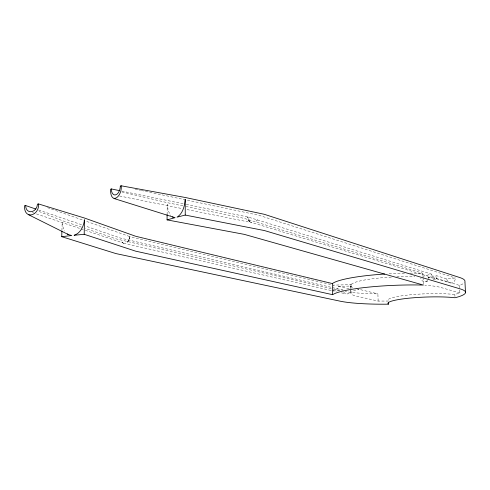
<?xml version="1.0" encoding="UTF-8"?>
<svg xmlns="http://www.w3.org/2000/svg" width="490" height="490" viewBox="0 0 490 490"><rect width="100%" height="100%" fill="white"/><g stroke="black" fill="none" stroke-linecap="round" stroke-linejoin="round"><path stroke-width="0.37" stroke-dasharray="2.45 1.84" d="M350.969 288.536L351.018 284.635A46.942 7.068 -2 0 1 391.639 277.089M167.108 214.736L167.213 204.434L168.309 210.927L170.765 215.594M350.901 288.488L350.858 286.044L338.363 286.344C338.253 288.873 335.338 289.902 333.206 290.166M61.924 230.625L62.187 222.276L62.953 227.029L64.735 231.047M350.865 286.362L350.877 286.111A46.942 7.068 -2 0 0 353.774 287.906M350.999 285.162L351.018 284.635L351.005 285.627M129.887 236.615L129.225 239.677L127.284 242.158L128.968 239.72L129.887 236.615L85.45 220.996M350.999 285.021L351.018 284.635M333.206 286.056L333.243 285.125L350.987 284.696M428.144 278.13L428.156 277.512L435.922 275.509L446.825 278.902L455.369 277.977A4.612 4.257 -70.3 0 1 451.958 282.865A4.612 4.257 -70.3 0 1 447.058 280.28M428.113 278.455L428.511 277.542A46.942 7.068 -2 0 1 440.467 279.588L459.547 285.413L461.09 284.8A67.148 10.125 -2 0 0 464.367 282.644M127.504 242.121L129.225 239.677L129.85 237.24L129.617 236.664L332.496 284.947M257.042 220.304L257.305 219.783L256.129 221.247M427.568 280.139L426.71 281.156A3.951 3.075 75.7 0 1 425.908 281.609L424.677 281.787L423.041 281.297A4.655 3.902 72.7 0 1 421.964 280.452L420.634 277.922M428.156 277.989L428.511 277.542L428.156 277.512M428.156 277.842L428.511 277.542M459.767 289.957L459.92 292.983L454.653 294.508A38.171 5.102 -2.1 0 0 409.805 294.858A38.171 5.102 -2.1 0 0 388.27 301.038L378.139 301.074L356.677 296.18A47.009 6.707 -1.9 0 1 359.023 289.112M422.686 276.391L431.414 274.106L432.572 276.813L434.863 278.289L251.229 222.356L251.511 222.552L186.292 209.426M425.436 281.75L429.473 280.727M433.136 279.802C439.359 279.496 435.42 278.945 435.922 275.509M186.261 204.397L247.977 217.003L431.414 274.106M122.028 242.287L122.91 242.862L121.814 241.882L122.776 242.887M250.451 222.172L248.724 220.096L247.977 217.003L247.695 217.725L248.418 220.145L250.451 222.172L248.418 220.145L247.658 217.058M123.333 243.077L123.774 243.224L83.888 229.847M333.096 290.227L342.7 290M378.139 301.074L377.894 293.865L374.256 293.816A67.148 10.125 -2 0 1 345.193 291.587M423.336 284.329L422.87 273.298L416.721 273.175A67.148 10.125 -2 0 0 409.383 273.169M119.578 195.994L182.55 208.673M182.868 205.855L167.176 202.652L121.551 191.853M185.857 206.462L244.136 218.356L422.87 273.298M121.875 191.118L185.514 204.244M135.277 189.238L140.508 190.341M141.255 190.5L258.683 215.22L455.369 277.977M123.621 243.248L331.056 290.478M331.804 290.65L336.281 291.666M341.499 292.861L345.977 293.878M339.564 290.515L116.173 238.893L85.211 228.414M343.282 290.117L120.705 238.14L85.425 226.043M338.363 286.344L349.321 288.953M356.457 288.69L377.894 293.865M459.92 292.983L440.835 287.477A47.009 6.707 -1.9 0 0 424.824 285.229M436.694 278.847L449.544 282.761M32.401 212.58L80.262 228.628M80.991 228.873L83.165 229.602M81.61 227.195L62.169 220.61L38.006 211.043M38.63 210.002L81.824 224.812M47.463 207.638L84.733 220.745M459.547 285.413L459.73 289.198M454.849 294.539L454.947 296.468M350.834 290.423L350.907 293.051M350.858 286.044L350.871 286.497M350.877 286.111L350.883 286.938M389.115 273.781A67.148 10.125 -2 0 1 404.899 273.224M396.784 276.862A46.942 7.068 -2 0 1 414.791 276.746M343.649 291.807A4.3 3.724 -77 0 0 347.343 293.939A4.3 3.724 -77 0 0 350.638 290.637A4.318 3.736 -77 0 0 350.724 290.196M447.094 280.274A4.612 4.257 -70.3 0 1 446.825 278.902M437.013 278.639L436.541 278.632L437.013 278.639"/><path stroke-width="0.73" d="M185.238 215.073L185.238 199.338C184.65 205.818 182.997 213.548 177.006 217.156L185.238 215.073L264.471 230.57L460.239 288.91A67.289 9.377 -1.9 0 1 455.706 297.589L454.806 297.73A38.196 4.98 -2.1 0 0 409.934 298.085A38.196 4.98 -2.1 0 0 388.38 304.131L388.38 302.312M84.188 234.293L84.458 219.753C83.808 226.074 80.599 233.258 74.082 235.28L84.188 234.293L135.601 251.15L332.649 294.686L334.217 293.798A67.289 9.377 -1.9 0 1 417.204 284.953L423.366 285.064L244.271 234.361L167.059 219.888L167.108 214.736M388.448 304.168L387.265 304.186A67.289 9.377 -1.9 0 1 339.84 301.117L115.928 253.581L61.734 236.688L61.899 231.378M465.5 292.659L464.943 281.566A67.148 10.125 -2 0 0 459.675 277.512L264.275 214.295L185.293 197.495L121.22 185.802C122.365 196.827 110.446 205.794 110.507 189.238L111.389 188.956L119.627 190.653M25.682 205.555A7.074 5.684 -69.5 0 0 29.498 211.607L30.086 211.723A7.074 5.721 -69.2 0 0 37.454 204.11L38.612 203.969C39.237 215.943 23.973 220.261 24.5 205.702L25.67 205.555L35.752 209.016M38.612 203.969L84.556 218.056L135.791 236.303L332.373 283.557L333.935 282.601A67.148 10.125 -2 0 1 384.675 274.045M120.313 186.09L121.22 185.802M167.059 219.888L175.108 217.658L113.999 198.517M61.734 236.688L71.736 235.531L68.386 234.588L28.347 214.62M172.382 216.972L173.258 217.395M67.363 233.932L68.386 234.588M332.373 283.557L332.649 294.686M120.332 186.084A7.564 4.324 -78.9 0 1 117.098 194.083L116.638 194.42A7.564 4.324 -78.9 0 1 111.365 188.919"/></g></svg>
